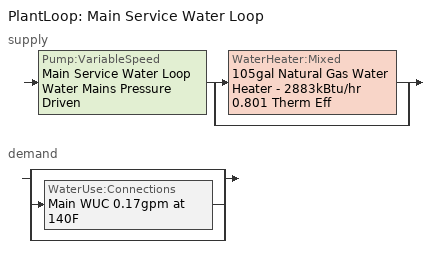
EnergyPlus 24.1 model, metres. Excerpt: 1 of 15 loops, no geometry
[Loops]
PlantLoop 'Main Service Water Loop'
 supply: Pump:VariableSpeed 'Main Service Water Loop Water Mains Pressure Driven' > split
  | WaterHeater:Mixed '105gal Natural Gas Water Heater - 2883kBtu/hr 0.801 Therm Eff'
  | bypass
 demand: split
  | bypass
  | WaterUse:Connections 'Main WUC 0.17gpm at 140F'
  | bypass
[PlantLoop]
Main Service Water Loop: Fluid Type=Water; Plant Equipment Operation Scheme=Main Service Water Loop Operation Schemes; Maximum Loop Temperature {C}=60; Minimum Loop Temperature {C}=10; Maximum Loop Flow Rate {m3/s}=Autosize; Minimum Loop Flow Rate {m3/s}=0; Plant Loop Volume {m3}=Autocalculate; Load Distribution Scheme=Optimal; Plant Loop Demand Calculation Scheme=SingleSetpoint; Common Pipe Simulation=None
[Sizing:Plant]
Main Service Water Loop: Loop Type=Heating; Design Loop Exit Temperature {C}=60; Loop Design Temperature Difference {deltaC}=5; Sizing Option=NonCoincident; Zone Timesteps in Averaging Window=1; Coincident Sizing Factor Mode=None
[Pump:VariableSpeed]
Main Service Water Loop Water Mains Pressure Driven: Design Maximum Flow Rate {m3/s}=Autosize; Design Pump Head {Pa}=0.001; Design Power Consumption {W}=Autosize; Motor Efficiency=0.825; Fraction of Motor Inefficiencies to Fluid Stream=0; Coefficient 1 of the Part Load Performance Curve=0; Coefficient 2 of the Part Load Performance Curve=3.2485; Coefficient 3 of the Part Load Performance Curve=-4.7443; Coefficient 4 of the Part Load Performance Curve=2.5294; Design Minimum Flow Rate {m3/s}=0; Pump Control Type=Intermittent; Skin Loss Radiative Fraction=0.5; Design Power Sizing Method=PowerPerFlowPerPressure; Design Electric Power per Unit Flow Rate {W/(m3/s)}=348701.1; Design Shaft Power per Unit Flow Rate per Unit Head {W/((m3/s)-Pa)}=1.28205; Design Minimum Flow Rate Fraction=0
[WaterHeater:Mixed]
105gal Natural Gas Water Heater - 2883kBtu/hr 0.801 Therm Eff: Tank Volume {m3}=0.397468; Setpoint Temperature Schedule=Service Water Loop Temp - 140F; Deadband Temperature Difference {deltaC}=2; Maximum Temperature Limit {C}=60; Heater Control Type=Cycle; Heater Maximum Capacity {W}=845000; Heater Ignition Minimum Flow Rate {m3/s}=0; Heater Ignition Delay {s}=0; Heater Fuel Type=NaturalGas; Heater Thermal Efficiency=0.80126; Off Cycle Parasitic Fuel Consumption Rate {W}=0; Off Cycle Parasitic Fuel Type=NaturalGas; Off Cycle Parasitic Heat Fraction to Tank=0; On Cycle Parasitic Fuel Consumption Rate {W}=0; On Cycle Parasitic Fuel Type=NaturalGas; On Cycle Parasitic Heat Fraction to Tank=0; Ambient Temperature Indicator=Schedule; Ambient Temperature Schedule=Water Heater Ambient Temp Schedule - 71.6f; Off Cycle Loss Coefficient to Ambient Temperature {W/K}=0.798543; Off Cycle Loss Fraction to Zone=1; On Cycle Loss Coefficient to Ambient Temperature {W/K}=0.798543; On Cycle Loss Fraction to Zone=1; Use Side Effectiveness=1; Source Side Effectiveness=1; Use Side Design Flow Rate {m3/s}=Autosize; Source Side Design Flow Rate {m3/s}=Autosize; Indirect Water Heating Recovery Time {hr}=1.5; Source Side Flow Control Mode=IndirectHeatPrimarySetpoint
[WaterHeater:Sizing]
105gal Natural Gas Water Heater - 2883kBtu/hr 0.801 Therm Eff: Design Mode=PeakDraw; Time Storage Can Meet Peak Draw {hr}=0.538503; Time for Tank Recovery {hr}=0; Nominal Tank Volume for Autosizing Plant Connections {m3}=1
[SetpointManager:Scheduled]
Service hot water setpoint manager: Control Variable=Temperature; Schedule=Service Water Loop Temp - 140F; Setpoint Node or NodeList=Main Service Water Loop Supply Outlet Node
[WaterUse:Connections]
Main WUC 0.17gpm at 140F: Water Use Equipment Name 1=Main Service Water Use 0.17gpm at 140F
[WaterUse:Equipment]
Main Service Water Use 0.17gpm at 140F: Peak Flow Rate {m3/s}=1.04982e-05; Flow Rate Fraction Schedule=SuperMarket Bldg Swh; Target Temperature Schedule=Mixed Water At Faucet Temp - 140F; Sensible Fraction Schedule=Fraction Sensible - 0.2; Latent Fraction Schedule=Fraction Latent - 0.05
[PlantEquipmentOperationSchemes]
Main Service Water Loop Operation Schemes: Control Scheme Object Type 1=PlantEquipmentOperation:HeatingLoad; Control Scheme Name 1=Main Service Water Loop Heating Operation Scheme; Control Scheme Schedule Name 1=Always On Discrete
[PlantEquipmentOperation:HeatingLoad]
Main Service Water Loop Heating Operation Scheme: Load Range Lower Limit 1 {W}=0; Load Range Upper Limit 1 {W}=1000000000; Range Equipment List Name 1=Main Service Water Loop Heating Equipment List
[PlantEquipmentList]
Main Service Water Loop Heating Equipment List: WaterHeater:Mixed, 105gal Natural Gas Water Heater - 2883kBtu/hr 0.801 Therm Eff
[Schedule:Day:Interval]
Fraction Latent - 0.05 Default: No, 24:00, 0.05
Fraction Sensible - 0.2 Default: No, 24:00, 0.2
Mixed Water At Faucet Temp - 140F Default; Service Water Loop Temp - 140F Default: No, 24:00, 60
SuperMarket Bldg Swh Default; SuperMarket Bldg Swh Summer Design Day: No, 01:00, 0.04, 03:00, 0.05, 07:00, 0.04, 08:00, 0.15, 09:00, 0.23, 10:00, 0.32, 11:00, 0.41, 12:00, 0.57, 13:00, 0.62, 14:00, 0.61, 15:00, 0.5, 16:00, 0.45, 17:00, 0.46, 18:00, 0.47, 19:00, 0.42, 20:00, 0.34, 21:00, 0.33, 22:00, 0.23, 23:00, 0.13, 24:00, 0.08
SuperMarket Bldg Swh Sun Day: No, 03:00, 0.07, 06:00, 0.06, 07:00, 0.07, 08:00, 0.1, 09:00, 0.12, 10:00, 0.14, 11:00, 0.29, 12:00, 0.31, 14:00, 0.36, 15:00, 0.34, 16:00, 0.35, 17:00, 0.37, 18:00, 0.34, 19:00, 0.25, 20:00, 0.27, 21:00, 0.21, 22:00, 0.16, 23:00, 0.1, 24:00, 0.06
SuperMarket Bldg Swh Winter Design Day; SuperMarket Bldg Swh WntrDsn|Sat Day: No, 01:00, 0.11, 02:00, 0.1, 03:00, 0.08, 06:00, 0.06, 07:00, 0.07, 08:00, 0.2, 09:00, 0.24, 10:00, 0.27, 11:00, 0.42, 12:00, 0.54, 13:00, 0.59, 14:00, 0.6, 15:00, 0.49, 16:00, 0.48, 17:00, 0.47, 18:00, 0.46, 19:00, 0.44, 20:00, 0.36, 21:00, 0.29, 22:00, 0.22, 23:00, 0.16, 24:00, 0.13
Water Heater Ambient Temp Schedule - 71.6f Default: No, 24:00, 22
[Schedule:Week:Daily]
Fraction Latent - 0.05 Week Rule - Jan1-Dec31: Fraction Latent - 0.05 Default, Fraction Latent - 0.05 Default, Fraction Latent - 0.05 Default, Fraction Latent - 0.05 Default, Fraction Latent - 0.05 Default, Fraction Latent - 0.05 Default, Fraction Latent - 0.05 Default, Fraction Latent - 0.05 Default, Fraction Latent - 0.05 Default, Fraction Latent - 0.05 Default, Fraction Latent - 0.05 Default, Fraction Latent - 0.05 Default
Fraction Sensible - 0.2 Week Rule - Jan1-Dec31: Fraction Sensible - 0.2 Default, Fraction Sensible - 0.2 Default, Fraction Sensible - 0.2 Default, Fraction Sensible - 0.2 Default, Fraction Sensible - 0.2 Default, Fraction Sensible - 0.2 Default, Fraction Sensible - 0.2 Default, Fraction Sensible - 0.2 Default, Fraction Sensible - 0.2 Default, Fraction Sensible - 0.2 Default, Fraction Sensible - 0.2 Default, Fraction Sensible - 0.2 Default
Mixed Water At Faucet Temp - 140F Week Rule - Jan1-Dec31: Mixed Water At Faucet Temp - 140F Default, Mixed Water At Faucet Temp - 140F Default, Mixed Water At Faucet Temp - 140F Default, Mixed Water At Faucet Temp - 140F Default, Mixed Water At Faucet Temp - 140F Default, Mixed Water At Faucet Temp - 140F Default, Mixed Water At Faucet Temp - 140F Default, Mixed Water At Faucet Temp - 140F Default, Mixed Water At Faucet Temp - 140F Default, Mixed Water At Faucet Temp - 140F Default, Mixed Water At Faucet Temp - 140F Default, Mixed Water At Faucet Temp - 140F Default
Service Water Loop Temp - 140F Week Rule - Jan1-Dec31: Service Water Loop Temp - 140F Default, Service Water Loop Temp - 140F Default, Service Water Loop Temp - 140F Default, Service Water Loop Temp - 140F Default, Service Water Loop Temp - 140F Default, Service Water Loop Temp - 140F Default, Service Water Loop Temp - 140F Default, Service Water Loop Temp - 140F Default, Service Water Loop Temp - 140F Default, Service Water Loop Temp - 140F Default, Service Water Loop Temp - 140F Default, Service Water Loop Temp - 140F Default
SuperMarket Bldg Swh Week Rule - Jan1-Dec31: SuperMarket Bldg Swh Sun Day, SuperMarket Bldg Swh Default, SuperMarket Bldg Swh Default, SuperMarket Bldg Swh Default, SuperMarket Bldg Swh Default, SuperMarket Bldg Swh Default, SuperMarket Bldg Swh WntrDsn|Sat Day, SuperMarket Bldg Swh Default, SuperMarket Bldg Swh Summer Design Day, SuperMarket Bldg Swh Winter Design Day, SuperMarket Bldg Swh Default, SuperMarket Bldg Swh Default
Water Heater Ambient Temp Schedule - 71.6f Week Rule - Jan1-Dec31: Water Heater Ambient Temp Schedule - 71.6f Default, Water Heater Ambient Temp Schedule - 71.6f Default, Water Heater Ambient Temp Schedule - 71.6f Default, Water Heater Ambient Temp Schedule - 71.6f Default, Water Heater Ambient Temp Schedule - 71.6f Default, Water Heater Ambient Temp Schedule - 71.6f Default, Water Heater Ambient Temp Schedule - 71.6f Default, Water Heater Ambient Temp Schedule - 71.6f Default, Water Heater Ambient Temp Schedule - 71.6f Default, Water Heater Ambient Temp Schedule - 71.6f Default, Water Heater Ambient Temp Schedule - 71.6f Default, Water Heater Ambient Temp Schedule - 71.6f Default
[Schedule:Year]
Fraction Latent - 0.05: Fraction Latent - 0.05 Week Rule - Jan1-Dec31, 1, 1, 12, 31
Fraction Sensible - 0.2: Fraction Sensible - 0.2 Week Rule - Jan1-Dec31, 1, 1, 12, 31
Mixed Water At Faucet Temp - 140F: Mixed Water At Faucet Temp - 140F Week Rule - Jan1-Dec31, 1, 1, 12, 31
Service Water Loop Temp - 140F: Service Water Loop Temp - 140F Week Rule - Jan1-Dec31, 1, 1, 12, 31
SuperMarket Bldg Swh: SuperMarket Bldg Swh Week Rule - Jan1-Dec31, 1, 1, 12, 31
Water Heater Ambient Temp Schedule - 71.6f: Water Heater Ambient Temp Schedule - 71.6f Week Rule - Jan1-Dec31, 1, 1, 12, 31
[Schedule:Constant]
Always On Discrete: Hourly Value=1
